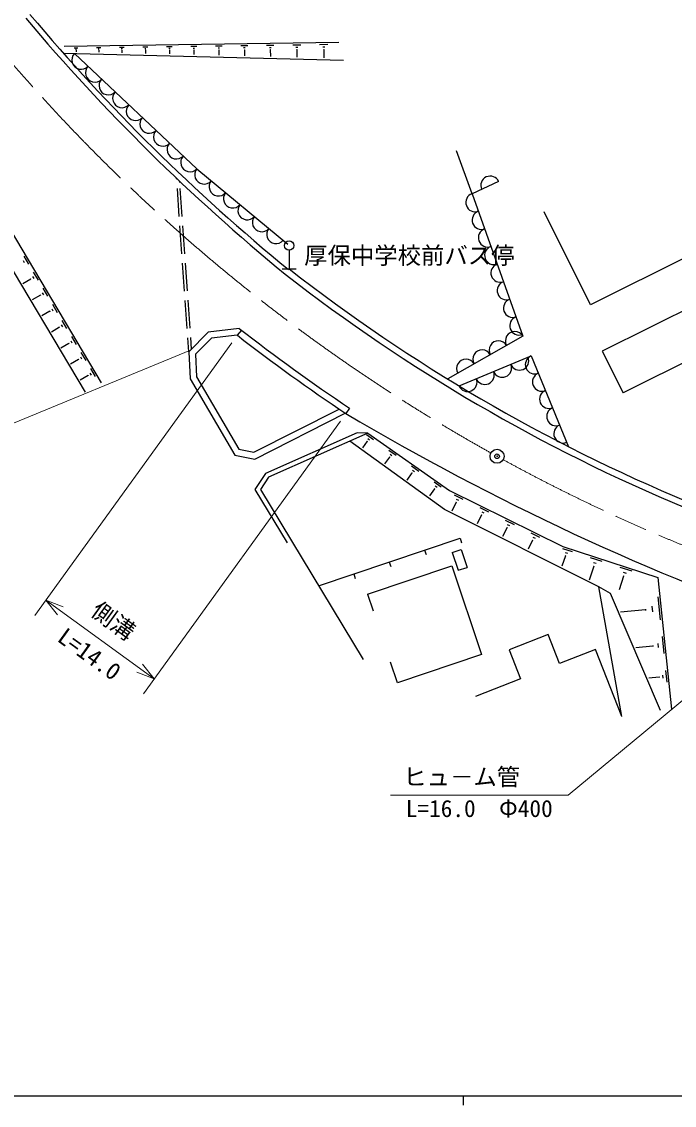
# Model space of a CAD drawing. Units: millimetres, scale not verified. Extents: x 40000 to 680000, y 20000 to 380000.
# Drawn here: x 120791 to 190602, y 204000 to 319988 of the extents above; entities that cross this region are included whole.
import ezdxf
from ezdxf.enums import TextEntityAlignment as Align

# ---------------------------------------------------------------- set-up
doc = ezdxf.new("R2010")
doc.units = ezdxf.units.MM
doc.header["$LTSCALE"] = 1000
doc.header["$PDMODE"] = 32
doc.header["$PDSIZE"] = 500
doc.linetypes.add('CHAIN', pattern=[18.5, 12, -1.5, 3.5, -1.5])
for name, color, linetype, lineweight in [('M-BGD', 7, 'Continuous', 25), ('M-BMK', 2, 'CHAIN', 13), ('M-BMK-SRVR', 3, 'Continuous', 25), ('M-STR-HTXT', 7, 'Continuous', 13), ('M-TTL-BAND', 7, 'Continuous', 25)]:
    doc.layers.add(name, color=color, linetype=linetype, lineweight=lineweight)
doc.styles.add('@ＭＳ ゴシック', font='')
doc.styles.add('ＭＳ ゴシック', font='')
doc.styles.get('@ＭＳ ゴシック').set_extended_font_data('@MS Gothic')
doc.styles.get('ＭＳ ゴシック').set_extended_font_data('MS Gothic')

msp = doc.modelspace()

# ---------------------------------------------------------------- linework, layer by layer
at = {"layer": 'M-BGD'}
for p, q in [((106371, 319938), (129287, 281338)), ((125351, 317360), (154702, 317782)), ((126402, 317176), (126799, 317181)), ((126553, 317059), (126652, 317060)), ((126592, 316940), (126616, 316940)), ((126604, 316940), (126606, 316776)), ((128803, 317210), (129247, 317216)), ((128971, 317079), (129082, 317081)), ((129015, 316947), (129042, 316947)), ((129029, 316947), (129032, 316717)), ((131251, 317245), (131742, 317252)), ((131437, 317100), (131560, 317102)), ((131485, 316954), (131516, 316954)), ((131501, 316954), (131505, 316656)), ((133747, 317281), (134287, 317289)), ((133951, 317122), (134086, 317124)), ((134004, 316961), (134038, 316961)), ((134021, 316961), (134027, 316594)), ((136292, 317317), (136881, 317326)), ((136515, 317144), (136663, 317146)), ((136573, 316968), (136610, 316968)), ((136591, 316968), (136598, 316531)), ((138887, 317355), (139527, 317364)), ((139129, 317166), (139289, 317168)), ((139192, 316975), (139232, 316976)), ((139212, 316975), (139219, 316467)), ((141533, 317393), (142224, 317403)), ((141795, 317189), (141968, 317191)), ((141863, 316982), (141906, 316983)), ((141884, 316983), (141893, 316401)), ((144231, 317431), (144975, 317442)), ((144513, 317212), (144699, 317215)), ((144586, 316990), (144632, 316991)), ((144609, 316990), (144618, 316334)), ((146982, 317471), (147779, 317482)), ((147284, 317236), (147483, 317239)), ((147362, 316998), (147412, 316998)), ((147387, 316998), (147398, 316266)), ((149787, 317511), (150639, 317523)), ((150110, 317260), (150323, 317263)), ((150193, 317006), (150247, 317006)), ((150220, 317006), (150232, 316196)), ((152647, 317552), (153554, 317565)), ((152991, 317285), (153218, 317288)), ((153080, 317014), (153137, 317014)), ((153108, 317014), (153121, 316126)), ((125255, 316610), (155214, 315874)), ((126425, 316581), (139527, 304239)), ((108100, 313108), (127567, 280317)), ((168964, 301577), (167304, 306172)), ((139527, 304239), (149255, 296191)), ((137371, 303113), (137363, 303218)), ((137694, 302789), (137686, 302912)), ((171810, 302867), (168964, 301577)), ((137653, 299123), (137441, 302115)), ((137952, 299144), (137740, 302137)), ((168964, 301577), (174398, 286320)), ((181646, 289690), (176687, 299645)), ((137935, 295133), (137723, 298125)), ((138234, 295154), (138023, 298146)), ((121006, 294895), (121516, 294035)), ((149394, 295526), (149394, 293526)), ((192294, 294995), (181646, 289690)), ((120939, 294419), (121067, 294204)), ((138217, 291143), (138005, 294135)), ((138516, 291164), (138305, 294156)), ((148644, 293526), (150144, 293526)), ((121766, 292439), (120906, 291928)), ((121750, 292465), (121782, 292412)), ((121960, 292699), (122088, 292484)), ((122027, 293175), (122537, 292315)), ((123048, 291455), (123558, 290595)), ((122787, 290719), (121927, 290208)), ((122771, 290746), (122803, 290692)), ((122981, 290979), (123109, 290764)), ((138499, 287153), (138287, 290145)), ((138798, 287174), (138587, 290166)), ((194524, 290519), (182887, 284723)), ((123808, 288999), (122948, 288489)), ((123792, 289026), (123824, 288972)), ((124002, 289260), (124130, 289045)), ((124069, 289735), (124579, 288875)), ((125090, 288015), (125600, 287156)), ((124829, 287279), (123969, 286769)), ((124813, 287306), (124845, 287252)), ((125023, 287540), (125151, 287325)), ((140753, 286764), (138675, 284659)), ((144062, 287159), (140753, 286764)), ((144289, 286981), (143858, 286429)), ((125850, 285559), (124990, 285049)), ((125834, 285586), (125866, 285533)), ((126044, 285820), (126172, 285605)), ((126111, 286296), (126621, 285436)), ((138675, 284659), (138570, 286155)), ((138956, 284943), (138869, 286176)), ((141079, 286098), (139389, 284386)), ((143858, 286429), (141079, 286098)), ((174398, 286320), (166359, 281750)), ((196753, 286044), (185117, 280247)), ((127132, 284576), (127642, 283716)), ((138675, 284659), (138814, 281768)), ((139389, 284386), (139505, 281973)), ((167573, 281010), (175282, 284208)), ((175282, 284208), (179287, 274499)), ((182887, 284723), (185117, 280247)), ((126871, 283840), (126011, 283329)), ((126855, 283867), (126887, 283813)), ((127065, 284100), (127193, 283885)), ((127892, 282120), (127032, 281609)), ((127876, 282147), (127908, 282093)), ((128086, 282381), (128214, 282166)), ((128152, 282856), (128663, 281996)), ((139505, 281973), (144030, 274215)), ((138814, 281768), (143584, 273590)), ((145622, 273900), (154742, 278529)), ((155862, 278621), (155473, 278039)), ((145723, 273167), (155408, 278082)), ((156662, 275986), (146856, 271643)), ((157811, 275948), (147194, 271247)), ((166010, 267779), (155905, 275104)), ((157811, 275948), (156662, 275986)), ((157747, 275083), (157242, 274363)), ((157688, 275790), (158432, 275269)), ((157723, 275099), (157770, 275067)), ((157810, 275372), (157996, 275241)), ((157811, 275948), (166569, 269806)), ((144030, 274215), (145622, 273900)), ((160072, 274118), (160835, 273583)), ((143584, 273590), (145723, 273167)), ((160133, 273393), (159609, 272647)), ((160109, 273410), (160156, 273376)), ((160198, 273689), (160388, 273555)), ((146856, 271643), (145731, 269906)), ((162537, 271690), (161995, 270917)), ((162475, 272433), (163257, 271885)), ((162513, 271707), (162562, 271673)), ((162604, 271993), (162799, 271856)), ((147194, 271247), (146321, 269897)), ((164897, 270734), (165678, 270186)), ((165026, 270294), (165221, 270157)), ((145731, 269906), (149175, 264211)), ((146321, 269897), (157318, 251715)), ((164959, 269991), (164417, 269219)), ((164934, 270009), (164983, 269974)), ((166569, 269806), (178676, 263811)), ((167070, 269335), (167996, 268877)), ((167258, 268550), (166792, 267610)), ((167229, 268565), (167286, 268536)), ((167279, 268885), (167511, 268771)), ((169789, 267988), (170722, 267526)), ((182526, 259491), (166010, 267779)), ((169978, 267198), (169508, 266247)), ((169949, 267212), (170008, 267183)), ((170000, 267535), (170234, 267420)), ((172707, 265841), (172231, 264881)), ((172516, 266638), (173456, 266173)), ((172677, 265856), (172736, 265827)), ((172729, 266182), (172964, 266065)), ((152546, 259605), (167678, 264695)), ((167678, 264695), (167837, 264221)), ((175442, 264482), (174961, 263511)), ((175250, 265285), (176197, 264816)), ((175412, 264496), (175471, 264467)), ((175464, 264824), (175701, 264707)), ((163894, 263422), (164053, 262948)), ((166851, 263159), (167799, 263478)), ((167799, 263478), (168436, 261582)), ((178633, 263615), (179660, 263280)), ((178676, 263811), (188844, 260491)), ((160103, 262147), (160262, 261673)), ((166851, 263159), (167488, 261263)), ((178945, 262831), (178574, 261696)), ((178913, 262841), (178977, 262820)), ((178917, 263181), (179174, 263097)), ((181600, 262646), (182851, 262238)), ((157780, 258728), (166794, 261760)), ((166794, 261760), (169988, 252262)), ((167488, 261263), (168436, 261582)), ((181980, 261691), (181502, 260227)), ((181941, 261704), (182019, 261679)), ((181946, 262118), (182259, 262016)), ((184790, 261604), (186041, 261196)), ((185137, 261076), (185449, 260974)), ((156311, 260872), (156471, 260398)), ((185171, 260649), (184692, 259185)), ((185132, 260662), (185210, 260637)), ((188844, 260491), (190284, 246385)), ((157780, 258728), (158383, 256934)), ((184994, 245621), (182526, 259491)), ((183793, 258789), (182526, 259491)), ((189135, 246263), (183793, 258789)), ((188855, 258414), (189105, 255965)), ((187511, 257040), (184862, 256769)), ((187503, 257116), (187519, 256963)), ((188214, 257421), (188277, 256809)), ((177103, 254378), (172943, 252749)), ((178318, 251273), (177103, 254378)), ((189288, 254166), (189471, 252378)), ((188307, 253163), (186479, 252976)), ((188301, 253218), (188313, 253107)), ((188821, 253441), (188866, 252994)), ((169988, 252262), (160974, 249231)), ((172943, 252749), (174158, 249645)), ((182188, 252788), (178318, 251273)), ((184994, 245621), (182188, 252788)), ((160974, 249231), (160238, 251417)), ((174158, 249645), (169327, 247754)), ((188989, 249841), (187865, 249726)), ((188985, 249879), (188993, 249803)), ((189340, 250031), (189371, 249726)), ((189660, 250527), (189785, 249305))]:
    msp.add_line(p, q, dxfattribs=at)
msp.add_circle((149394, 296026), 500, dxfattribs=at)
for centre, radius, start, end in [((283506, 457012), 212156, 220.09843, 230.6417), ((283506, 457012), 211556, 220.09843, 230.63772), ((127153, 315895), 1000, 136.71066, 316.71066), ((128609, 314524), 1000, 136.71066, 316.71066), ((130064, 313153), 1000, 136.71066, 316.71066), ((131520, 311781), 1000, 136.71066, 316.71066), ((132976, 310410), 1000, 136.71066, 316.71066), ((134432, 309038), 1000, 136.71066, 316.71066), ((135888, 307667), 1000, 136.71066, 316.71066), ((137343, 306296), 1000, 136.71066, 316.71066), ((138799, 304924), 1000, 136.71066, 316.71066), ((140298, 303601), 1000, 140.39686, 320.39686), ((141839, 302326), 1000, 140.39686, 320.39686), ((170899, 302455), 1000, 24.38637, 204.38637), ((143380, 301051), 1000, 140.39686, 320.39686), ((169300, 300635), 1000, 109.60215, 289.60215), ((144920, 299776), 1000, 140.39686, 320.39686), ((169971, 298751), 1000, 109.60215, 289.60215), ((146461, 298502), 1000, 140.39686, 320.39686), ((148002, 297227), 1000, 140.39686, 320.39686), ((170642, 296867), 1000, 109.60215, 289.60215), ((171313, 294983), 1000, 109.60215, 289.60215), ((263487, 439789), 185500, 232.044, 247.35483), ((171983, 293099), 1000, 109.60215, 289.60215), ((263487, 439789), 186200, 232.044, 247.35599), ((172654, 291215), 1000, 109.60215, 289.60215), ((173325, 289331), 1000, 109.60215, 289.60215), ((173996, 287447), 1000, 109.60215, 289.60215), ((263487, 439789), 193800, 231.95886, 236.26584), ((173528, 285826), 1000, 29.61822, 209.61822), ((263487, 439789), 194500, 232.044, 236.26584), ((171790, 284837), 1000, 29.61822, 209.61822), ((170051, 283849), 1000, 29.61822, 209.61822), ((175663, 283283), 1000, 112.42033, 292.42033), ((168312, 282860), 1000, 29.61822, 209.61822), ((172191, 282926), 1000, 202.52755, 22.52755), ((174039, 283692), 1000, 202.52755, 22.52755), ((170344, 282160), 1000, 202.52755, 22.52755), ((176426, 281434), 1000, 112.42033, 292.42033), ((168497, 281393), 1000, 202.52755, 22.52755), ((177189, 279586), 1000, 112.42033, 292.42033), ((177952, 277737), 1000, 112.42033, 292.42033), ((296881, 516507), 277243, 239.33272, 250.72009), ((178714, 275888), 1000, 112.42033, 292.42033)]:
    msp.add_arc(centre, radius, start, end, dxfattribs=at)
at = {"layer": 'M-BMK'}
for start, end in [(211.1612, 240.86448), (241.31682, 268.23076)]:
    msp.add_arc((263487, 439789), 190000, start, end, dxfattribs=at)
at = {"layer": 'M-BMK-SRVR'}
msp.add_circle((171636, 273466), 750, dxfattribs=at)
msp.add_point((171636, 273466), dxfattribs=at)
at = {"layer": 'M-STR-HTXT'}
for p, q in [((143273, 285619), (122191, 256437)), ((109949, 272891), (138844, 284830)), ((154887, 277228), (133806, 248046)), ((123362, 258058), (134977, 249667)), ((125231, 257346), (123362, 258058)), ((123362, 258058), (124625, 256507)), ((134977, 249667), (133714, 251218)), ((179234, 237189), (195917, 251017)), ((133108, 250379), (134977, 249667)), ((160234, 237189), (179234, 237189))]:
    msp.add_line(p, q, dxfattribs=at)
msp.add_arc((331107, 679112), 375169, 237.96838, 302.59019, dxfattribs=at)
at = {"layer": 'M-TTL-BAND'}
for p, q in [((40000, 205000), (579000, 205000)), ((168000, 205000), (168000, 204000))]:
    msp.add_line(p, q, dxfattribs=at)

# ---------------------------------------------------------------- texts
at = {"layer": 'M-BGD', "style": 'ＭＳ ゴシック'}
msp.add_text('厚保中学校前バス停', height=1833, dxfattribs=at).set_placement((162256, 294967), align=Align.MIDDLE_CENTER)
at = {"layer": 'M-STR-HTXT', "style": 'ＭＳ ゴシック'}
msp.add_text('側溝', height=1833, rotation=324.155, dxfattribs=at).set_placement((129755, 254673), align=Align.BOTTOM_CENTER)
at = {"layer": 'M-STR-HTXT', "style": '@ＭＳ ゴシック'}
msp.add_text('L=14.0', height=1833, rotation=324.155, dxfattribs=at).set_placement((128584, 253052), align=Align.TOP_CENTER)
at = {"layer": 'M-STR-HTXT', "style": 'ＭＳ ゴシック'}
msp.add_text('ヒュ－ム管', height=1833, dxfattribs=at).set_placement((161609, 237689), align=Align.BOTTOM_LEFT)
msp.add_text('L=16.0\u3000Φ400', height=1833, dxfattribs=at).set_placement((169734, 236689), align=Align.TOP_CENTER)

doc.saveas('drawing.dxf')
